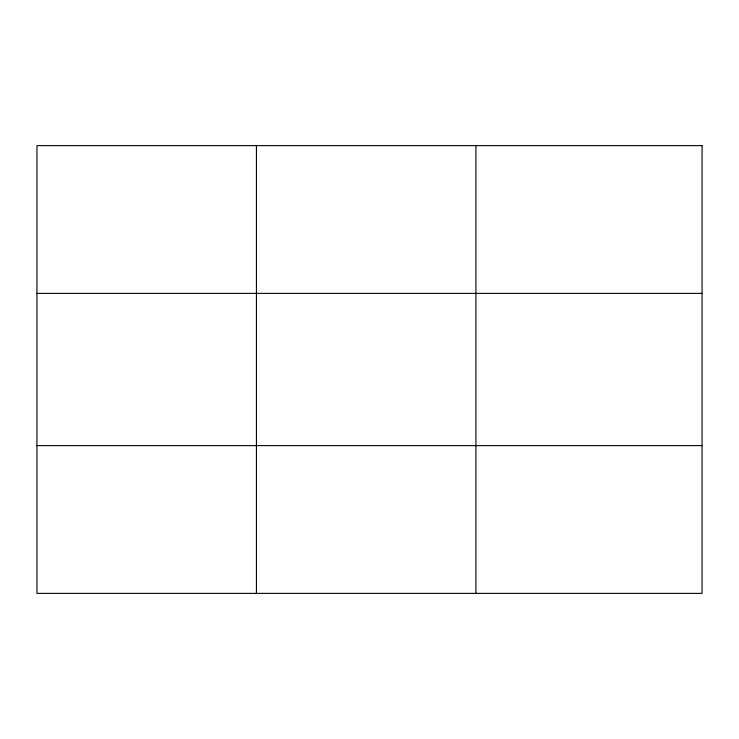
<?xml version="1.0" encoding="UTF-8"?>
<svg xmlns="http://www.w3.org/2000/svg" width="739" height="739" viewBox="0 0 739 739"><rect width="100%" height="100%" fill="white"/><g stroke="black" fill="none" stroke-linecap="round" stroke-linejoin="round"><path stroke-width="1.11" d="M256.433 593.38L256.433 145.62M475.916 593.38L475.916 145.62M36.95 293.383L702.05 293.383M36.95 445.617L702.05 445.617M702.05 145.62L702.05 593.38L36.95 593.38L36.95 145.62L702.05 145.62"/></g></svg>
